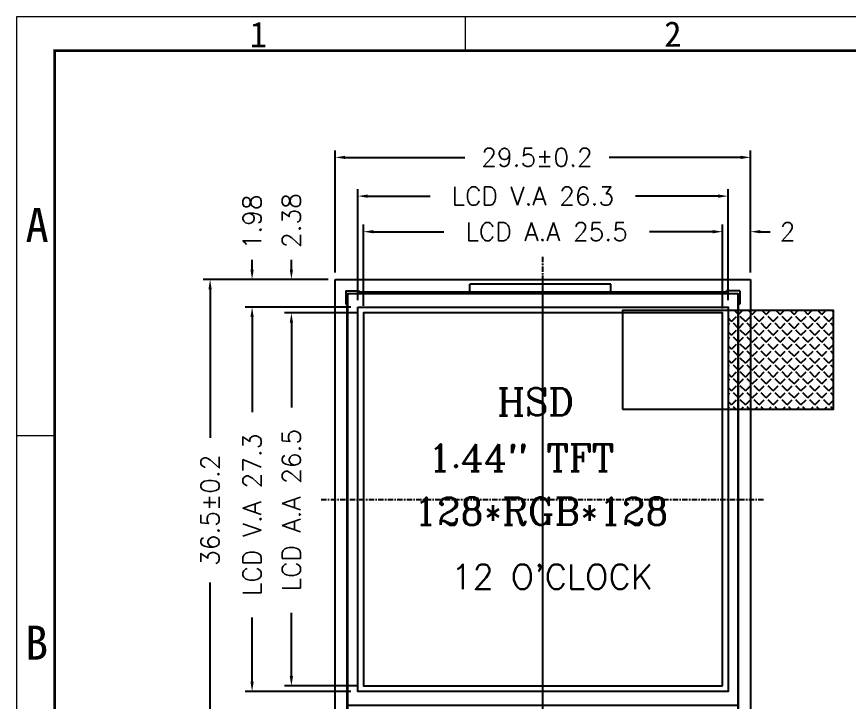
# Model space of a CAD drawing. Header units: millimetres. Extents: x 3037 to 3217, y 151 to 270.
# Drawn here: x 3036.6 to 3095.8, y 221.6 to 270.4 of the extents above; entities that cross this region are included whole.
import ezdxf
from ezdxf.lldxf.tags import DXFTag

# ---------------------------------------------------------------- set-up
doc = ezdxf.new("R2010")
doc.units = ezdxf.units.MM
doc.linetypes.add('CENTER', pattern=[0.6, 0.375, -0.075, 0.075, -0.075])
for name, color, linetype in [('1', 1, 'Continuous'), ('BL', 7, 'Continuous'), ('dim', 3, 'Continuous'), ('DT', 4, 'Continuous'), ('LCD', 6, 'Continuous'), ('PET字体', 1, 'Continuous')]:
    doc.layers.add(name, color=color, linetype=linetype)
doc.layers.add('中心线', color=1, linetype='CENTER', lineweight=9)
doc.styles.add('CNS', font='romans.shx', dxfattribs={"height": 1.3})
doc.styles.add('hj', font='')
doc.styles.add('ROMANC', font='romanc.shx')
doc.styles.get("Standard").update_dxf_attribs({"font": ''})
doc.styles.add('style20', font='romans.shx')
doc.styles.add('宋体', font='')
doc.styles.get('hj').set_extended_font_data('KaiTi_GB2312')
doc.styles.get('Standard').set_extended_font_data('SimSun')
doc.styles.get('宋体').set_extended_font_data('SimSun')
tags = doc.linetypes.add('HIDDEN', pattern=[0.2, 0.1, -0.1]).pattern_tags.tags
tags[6:7] = [DXFTag(74, 4), DXFTag(75, 0), DXFTag(340, '0'), DXFTag(46, 1.0), DXFTag(50, 0.0), DXFTag(44, 0.0), DXFTag(45, 0.0)]
tags[4:5] = [DXFTag(74, 4), DXFTag(75, 0), DXFTag(340, '0'), DXFTag(46, 1.0), DXFTag(50, 0.0), DXFTag(44, 0.0), DXFTag(45, 0.0)]
doc.dimstyles.new('LCDDIM', dxfattribs={"dimtxt": 1.5, "dimasz": 0.7, "dimexe": 0.5, "dimexo": 0.5, "dimgap": 0.8, "dimtad": 0, "dimzin": 9, "dimdsep": 46, "dimtxsty": 'hj', "dimcen": 0, "dimclrd": 256, "dimclre": 256, "dimclrt": 256, "dimadec": 0, "dimazin": 0, "dimtfac": 1, "dimtofl": 0, "dimtmove": 0, "dimatfit": 3, "dimfxl": 0, "dimarcsym": 0})

# ---------------------------------------------------------------- blocks, each defined once
blk = doc.blocks.new('A$C2FA62472')
at = {"layer": 'DT'}
h = blk.add_hatch(dxfattribs=at)
h.set_pattern_fill('ANGLE', color=256, scale=0.1, angle=45, style=0)
h.set_pattern_definition([(45, (-626.3255, -590.4552), (-0.4939141, 0.4939141), [0.508, -0.1905]), (135, (-626.3255, -590.4552), (-0.4939141, -0.4939141), [0.508, -0.1905])])
h.paths.add_polyline_path([(7.5, 0), (15, 0), (15, 7), (7.5, 7)])
blk.add_line((7.5, 7), (7.5, 0), dxfattribs=at)
blk.add_lwpolyline([(0, 0), (15, 0), (15, 7), (0, 7)], close=True, dxfattribs=at)
blk = doc.blocks.new('*D8')
at = {"layer": 'Defpoints', "color": 0}
for p in [(3059.27, 251.688), (3050.375, 215.188), (3059.272, 215.188)]:
    blk.add_point(p, dxfattribs=at)
at = {"layer": 'dim', "lineweight": -2}
for p, q in [((3058.77, 251.688), (3049.875, 251.688)), ((3050.375, 250.988), (3050.375, 240.423)), ((3050.375, 215.888), (3050.375, 230.157)), ((3058.772, 215.188), (3049.875, 215.188))]:
    blk.add_line(p, q, dxfattribs=at)
at = {"layer": 'dim'}
for points in [[(3050.258, 250.988), (3050.492, 250.988), (3050.375, 251.688)], [(3050.258, 215.888), (3050.492, 215.888), (3050.375, 215.188)]]:
    blk.add_solid(points, dxfattribs=at)
at = {"layer": 'dim', "insert": (3050.375, 235.29), "char_height": 1.3, "attachment_point": 5, "rotation": 90, "style": 'CNS'}
blk.add_mtext('36.5%%P0.2', dxfattribs=at)
blk = doc.blocks.new('*D9')
at = {"layer": 'Defpoints', "color": 0}
for p in [(3059.27, 260.359), (3059.27, 251.688), (3088.77, 251.688)]:
    blk.add_point(p, dxfattribs=at)
at = {"layer": 'dim', "lineweight": -2}
for p, q in [((3059.27, 252.188), (3059.27, 260.859)), ((3059.97, 260.359), (3068.463, 260.359)), ((3088.07, 260.359), (3078.73, 260.359)), ((3088.77, 252.188), (3088.77, 260.859))]:
    blk.add_line(p, q, dxfattribs=at)
at = {"layer": 'dim'}
for points in [[(3059.97, 260.475), (3059.97, 260.242), (3059.27, 260.359)], [(3088.07, 260.475), (3088.07, 260.242), (3088.77, 260.359)]]:
    blk.add_solid(points, dxfattribs=at)
at = {"layer": 'dim', "insert": (3073.597, 260.359), "char_height": 1.3, "attachment_point": 5, "style": 'CNS'}
blk.add_mtext('29.5%%P0.2', dxfattribs=at)
blk = doc.blocks.new('*D10')
at = {"layer": 'Defpoints', "color": 0}
for p in [(3086.77, 255.079), (3061.272, 249.308), (3086.77, 249.128)]:
    blk.add_point(p, dxfattribs=at)
at = {"layer": 'dim', "lineweight": -2}
for p, q in [((3061.272, 249.808), (3061.272, 255.579)), ((3086.77, 249.628), (3086.77, 255.579)), ((3061.972, 255.079), (3066.99, 255.079)), ((3086.07, 255.079), (3081.59, 255.079))]:
    blk.add_line(p, q, dxfattribs=at)
at = {"layer": 'dim'}
for points in [[(3061.972, 255.196), (3061.972, 254.962), (3061.272, 255.079)], [(3086.07, 255.196), (3086.07, 254.962), (3086.77, 255.079)]]:
    blk.add_solid(points, dxfattribs=at)
at = {"layer": 'dim', "insert": (3074.29, 255.079), "char_height": 1.3, "attachment_point": 5, "style": 'CNS'}
blk.add_mtext('LCD A.A 25.5', dxfattribs=at)
blk = doc.blocks.new('*D11')
at = {"layer": 'Defpoints', "color": 0}
for p in [(3088.77, 255.079), (3088.77, 251.688), (3086.77, 249.308)]:
    blk.add_point(p, dxfattribs=at)
at = {"layer": 'dim', "lineweight": -2}
for p, q in [((3086.77, 249.808), (3086.77, 255.579)), ((3088.77, 252.188), (3088.77, 255.579)), ((3086.07, 255.079), (3085.37, 255.079)), ((3089.47, 255.079), (3090.17, 255.079))]:
    blk.add_line(p, q, dxfattribs=at)
at = {"layer": 'dim'}
for points in [[(3086.07, 255.196), (3086.07, 254.962), (3086.77, 255.079)], [(3089.47, 255.196), (3089.47, 254.962), (3088.77, 255.079)]]:
    blk.add_solid(points, dxfattribs=at)
at = {"layer": 'dim', "insert": (3091.403, 255.079), "char_height": 1.3, "attachment_point": 5, "style": 'CNS'}
blk.add_mtext('2', dxfattribs=at)
blk = doc.blocks.new('*D12')
at = {"layer": 'Defpoints', "color": 0}
for p in [(3056.152, 251.688), (3059.27, 251.688), (3061.272, 249.308)]:
    blk.add_point(p, dxfattribs=at)
at = {"layer": 'dim', "lineweight": -2}
for p, q in [((3056.152, 252.388), (3056.152, 253.088)), ((3058.77, 251.688), (3055.652, 251.688)), ((3060.772, 249.308), (3055.652, 249.308)), ((3056.152, 248.608), (3056.152, 247.908))]:
    blk.add_line(p, q, dxfattribs=at)
at = {"layer": 'dim'}
for points in [[(3056.035, 252.388), (3056.269, 252.388), (3056.152, 251.688)], [(3056.035, 248.608), (3056.269, 248.608), (3056.152, 249.308)]]:
    blk.add_solid(points, dxfattribs=at)
at = {"layer": 'dim', "insert": (3056.152, 255.869), "char_height": 1.3, "attachment_point": 5, "rotation": 90, "style": 'CNS'}
blk.add_mtext('2.38', dxfattribs=at)
blk = doc.blocks.new('*D13')
at = {"layer": 'Defpoints', "color": 0}
for p in [(3056.152, 249.308), (3061.272, 249.308), (3061.272, 222.812)]:
    blk.add_point(p, dxfattribs=at)
at = {"layer": 'dim', "lineweight": -2}
for p, q in [((3060.772, 249.308), (3055.652, 249.308)), ((3056.152, 248.608), (3056.152, 242.597)), ((3056.152, 223.512), (3056.152, 227.997)), ((3060.772, 222.812), (3055.652, 222.812))]:
    blk.add_line(p, q, dxfattribs=at)
at = {"layer": 'dim'}
for points in [[(3056.035, 248.608), (3056.269, 248.608), (3056.152, 249.308)], [(3056.035, 223.512), (3056.269, 223.512), (3056.152, 222.812)]]:
    blk.add_solid(points, dxfattribs=at)
at = {"layer": 'dim', "insert": (3056.152, 235.297), "char_height": 1.3, "attachment_point": 5, "rotation": 90, "style": 'CNS'}
blk.add_mtext('LCD A.A 26.5', dxfattribs=at)
blk = doc.blocks.new('HSD')
at = {"layer": 'LCD'}
for points in [[(3181.212, 660.009), (3153.512, 660.009), (3153.512, 692.249), (3181.212, 692.249)], [(3180.111, 664.381), (3180.111, 690.877), (3154.614, 690.877), (3154.614, 664.381)], [(3162.412, 662.309), (3162.412, 661.639), (3172.312, 661.639), (3172.312, 662.309)], [(3160.327, 661.059), (3160.397, 661.059), (3160.397, 660.209), (3160.327, 660.209)], [(3160.467, 661.059), (3160.537, 661.059), (3160.537, 660.209), (3160.467, 660.209)], [(3160.607, 661.059), (3160.677, 661.059), (3160.677, 660.209), (3160.607, 660.209)], [(3160.747, 661.059), (3160.817, 661.059), (3160.817, 660.209), (3160.747, 660.209)], [(3160.887, 661.059), (3160.957, 661.059), (3160.957, 660.209), (3160.887, 660.209)], [(3161.027, 661.059), (3161.097, 661.059), (3161.097, 660.209), (3161.027, 660.209)], [(3161.167, 661.059), (3161.237, 661.059), (3161.237, 660.209), (3161.167, 660.209)], [(3161.307, 661.059), (3161.377, 661.059), (3161.377, 660.209), (3161.307, 660.209)], [(3161.447, 661.059), (3161.517, 661.059), (3161.517, 660.209), (3161.447, 660.209)], [(3161.587, 661.059), (3161.657, 661.059), (3161.657, 660.209), (3161.587, 660.209)], [(3161.727, 661.059), (3161.797, 661.059), (3161.797, 660.209), (3161.727, 660.209)], [(3161.867, 661.059), (3161.937, 661.059), (3161.937, 660.209), (3161.867, 660.209)], [(3162.007, 661.059), (3162.077, 661.059), (3162.077, 660.209), (3162.007, 660.209)], [(3162.147, 661.059), (3162.217, 661.059), (3162.217, 660.209), (3162.147, 660.209)], [(3162.287, 661.059), (3162.357, 661.059), (3162.357, 660.209), (3162.287, 660.209)], [(3162.427, 661.059), (3162.497, 661.059), (3162.497, 660.209), (3162.427, 660.209)], [(3162.567, 661.059), (3162.637, 661.059), (3162.637, 660.209), (3162.567, 660.209)], [(3162.707, 661.059), (3162.777, 661.059), (3162.777, 660.209), (3162.707, 660.209)], [(3162.847, 661.059), (3162.917, 661.059), (3162.917, 660.209), (3162.847, 660.209)], [(3162.987, 661.059), (3163.057, 661.059), (3163.057, 660.209), (3162.987, 660.209)], [(3163.127, 661.059), (3163.197, 661.059), (3163.197, 660.209), (3163.127, 660.209)], [(3163.267, 661.059), (3163.337, 661.059), (3163.337, 660.209), (3163.267, 660.209)], [(3163.407, 661.059), (3163.477, 661.059), (3163.477, 660.209), (3163.407, 660.209)], [(3163.547, 661.059), (3163.617, 661.059), (3163.617, 660.209), (3163.547, 660.209)], [(3163.687, 661.059), (3163.757, 661.059), (3163.757, 660.209), (3163.687, 660.209)], [(3163.827, 661.059), (3163.897, 661.059), (3163.897, 660.209), (3163.827, 660.209)], [(3163.967, 661.059), (3164.037, 661.059), (3164.037, 660.209), (3163.967, 660.209)], [(3164.107, 661.059), (3164.177, 661.059), (3164.177, 660.209), (3164.107, 660.209)], [(3164.247, 661.059), (3164.317, 661.059), (3164.317, 660.209), (3164.247, 660.209)], [(3164.387, 661.059), (3164.457, 661.059), (3164.457, 660.209), (3164.387, 660.209)], [(3164.527, 661.059), (3164.597, 661.059), (3164.597, 660.209), (3164.527, 660.209)], [(3164.667, 661.059), (3164.737, 661.059), (3164.737, 660.209), (3164.667, 660.209)], [(3164.807, 661.059), (3164.877, 661.059), (3164.877, 660.209), (3164.807, 660.209)], [(3164.947, 661.059), (3165.017, 661.059), (3165.017, 660.209), (3164.947, 660.209)], [(3165.087, 661.059), (3165.157, 661.059), (3165.157, 660.209), (3165.087, 660.209)], [(3165.227, 661.059), (3165.297, 661.059), (3165.297, 660.209), (3165.227, 660.209)], [(3165.367, 661.059), (3165.437, 661.059), (3165.437, 660.209), (3165.367, 660.209)], [(3165.507, 661.059), (3165.577, 661.059), (3165.577, 660.209), (3165.507, 660.209)], [(3165.647, 661.059), (3165.717, 661.059), (3165.717, 660.209), (3165.647, 660.209)], [(3165.787, 661.059), (3165.857, 661.059), (3165.857, 660.209), (3165.787, 660.209)], [(3165.927, 661.059), (3165.997, 661.059), (3165.997, 660.209), (3165.927, 660.209)], [(3166.067, 661.059), (3166.137, 661.059), (3166.137, 660.209), (3166.067, 660.209)], [(3166.207, 661.059), (3166.277, 661.059), (3166.277, 660.209), (3166.207, 660.209)], [(3166.347, 661.059), (3166.417, 661.059), (3166.417, 660.209), (3166.347, 660.209)], [(3166.487, 661.059), (3166.557, 661.059), (3166.557, 660.209), (3166.487, 660.209)], [(3166.627, 661.059), (3166.697, 661.059), (3166.697, 660.209), (3166.627, 660.209)], [(3166.767, 661.059), (3166.837, 661.059), (3166.837, 660.209), (3166.767, 660.209)], [(3166.907, 661.059), (3166.977, 661.059), (3166.977, 660.209), (3166.907, 660.209)], [(3167.047, 661.059), (3167.117, 661.059), (3167.117, 660.209), (3167.047, 660.209)], [(3167.187, 661.059), (3167.257, 661.059), (3167.257, 660.209), (3167.187, 660.209)], [(3167.327, 661.059), (3167.397, 661.059), (3167.397, 660.209), (3167.327, 660.209)], [(3167.467, 661.059), (3167.537, 661.059), (3167.537, 660.209), (3167.467, 660.209)], [(3167.607, 661.059), (3167.677, 661.059), (3167.677, 660.209), (3167.607, 660.209)], [(3167.747, 661.059), (3167.817, 661.059), (3167.817, 660.209), (3167.747, 660.209)], [(3167.887, 661.059), (3167.957, 661.059), (3167.957, 660.209), (3167.887, 660.209)], [(3168.027, 661.059), (3168.097, 661.059), (3168.097, 660.209), (3168.027, 660.209)], [(3168.167, 661.059), (3168.237, 661.059), (3168.237, 660.209), (3168.167, 660.209)], [(3168.307, 661.059), (3168.377, 661.059), (3168.377, 660.209), (3168.307, 660.209)], [(3168.447, 661.059), (3168.517, 661.059), (3168.517, 660.209), (3168.447, 660.209)], [(3168.587, 661.059), (3168.657, 661.059), (3168.657, 660.209), (3168.587, 660.209)], [(3168.727, 661.059), (3168.797, 661.059), (3168.797, 660.209), (3168.727, 660.209)], [(3168.867, 661.059), (3168.937, 661.059), (3168.937, 660.209), (3168.867, 660.209)], [(3169.007, 661.059), (3169.077, 661.059), (3169.077, 660.209), (3169.007, 660.209)], [(3169.147, 661.059), (3169.217, 661.059), (3169.217, 660.209), (3169.147, 660.209)], [(3169.287, 661.059), (3169.357, 661.059), (3169.357, 660.209), (3169.287, 660.209)], [(3169.427, 661.059), (3169.497, 661.059), (3169.497, 660.209), (3169.427, 660.209)], [(3169.567, 661.059), (3169.637, 661.059), (3169.637, 660.209), (3169.567, 660.209)], [(3169.707, 661.059), (3169.777, 661.059), (3169.777, 660.209), (3169.707, 660.209)], [(3169.847, 661.059), (3169.917, 661.059), (3169.917, 660.209), (3169.847, 660.209)], [(3169.987, 661.059), (3170.057, 661.059), (3170.057, 660.209), (3169.987, 660.209)], [(3170.127, 661.059), (3170.197, 661.059), (3170.197, 660.209), (3170.127, 660.209)], [(3170.267, 661.059), (3170.337, 661.059), (3170.337, 660.209), (3170.267, 660.209)], [(3170.407, 661.059), (3170.477, 661.059), (3170.477, 660.209), (3170.407, 660.209)], [(3170.547, 661.059), (3170.617, 661.059), (3170.617, 660.209), (3170.547, 660.209)], [(3170.687, 661.059), (3170.757, 661.059), (3170.757, 660.209), (3170.687, 660.209)], [(3170.827, 661.059), (3170.897, 661.059), (3170.897, 660.209), (3170.827, 660.209)], [(3170.967, 661.059), (3171.037, 661.059), (3171.037, 660.209), (3170.967, 660.209)], [(3171.107, 661.059), (3171.177, 661.059), (3171.177, 660.209), (3171.107, 660.209)], [(3171.247, 661.059), (3171.317, 661.059), (3171.317, 660.209), (3171.247, 660.209)], [(3171.387, 661.059), (3171.457, 661.059), (3171.457, 660.209), (3171.387, 660.209)], [(3171.527, 661.059), (3171.597, 661.059), (3171.597, 660.209), (3171.527, 660.209)], [(3171.667, 661.059), (3171.737, 661.059), (3171.737, 660.209), (3171.667, 660.209)], [(3171.807, 661.059), (3171.877, 661.059), (3171.877, 660.209), (3171.807, 660.209)], [(3171.947, 661.059), (3172.017, 661.059), (3172.017, 660.209), (3171.947, 660.209)], [(3172.087, 661.059), (3172.157, 661.059), (3172.157, 660.209), (3172.087, 660.209)], [(3172.227, 661.059), (3172.297, 661.059), (3172.297, 660.209), (3172.227, 660.209)], [(3172.367, 661.059), (3172.437, 661.059), (3172.437, 660.209), (3172.367, 660.209)], [(3172.507, 661.059), (3172.577, 661.059), (3172.577, 660.209), (3172.507, 660.209)], [(3172.647, 661.059), (3172.717, 661.059), (3172.717, 660.209), (3172.647, 660.209)], [(3172.787, 661.059), (3172.857, 661.059), (3172.857, 660.209), (3172.787, 660.209)], [(3172.927, 661.059), (3172.997, 661.059), (3172.997, 660.209), (3172.927, 660.209)], [(3173.067, 661.059), (3173.137, 661.059), (3173.137, 660.209), (3173.067, 660.209)], [(3173.207, 661.059), (3173.277, 661.059), (3173.277, 660.209), (3173.207, 660.209)], [(3173.347, 661.059), (3173.417, 661.059), (3173.417, 660.209), (3173.347, 660.209)], [(3173.487, 661.059), (3173.557, 661.059), (3173.557, 660.209), (3173.487, 660.209)], [(3173.627, 661.059), (3173.697, 661.059), (3173.697, 660.209), (3173.627, 660.209)], [(3173.767, 661.059), (3173.837, 661.059), (3173.837, 660.209), (3173.767, 660.209)], [(3173.907, 661.059), (3173.977, 661.059), (3173.977, 660.209), (3173.907, 660.209)], [(3174.047, 661.059), (3174.117, 661.059), (3174.117, 660.209), (3174.047, 660.209)], [(3174.187, 661.059), (3174.257, 661.059), (3174.257, 660.209), (3174.187, 660.209)], [(3174.327, 661.059), (3174.397, 661.059), (3174.397, 660.209), (3174.327, 660.209)], [(3174.467, 661.059), (3174.537, 661.059), (3174.537, 660.209), (3174.467, 660.209)]]:
    blk.add_lwpolyline(points, close=True, dxfattribs=at)
for points in [[(3153.512, 663.009), (3181.212, 663.009)], [(3175.677, 660.384), (3175.327, 660.734)], [(3175.677, 660.734), (3175.327, 660.384)]]:
    blk.add_lwpolyline(points, dxfattribs=at)
for points in [[(3159.187, 660.734), (3159.059, 660.734, -0.131652), (3159.187, 660.862), (3159.187, 660.734), (3159.537, 660.384), (3159.665, 660.384, -0.131652), (3159.537, 660.256), (3159.537, 660.384)], [(3159.187, 660.384), (3159.059, 660.384, 0.131652), (3159.187, 660.256), (3159.187, 660.384), (3159.537, 660.734), (3159.665, 660.734, 0.131652), (3159.537, 660.862), (3159.537, 660.734)]]:
    blk.add_lwpolyline(points, format="xyb", dxfattribs=at)
for points in [[(3175.327, 660.734), (3175.327, 660.862, 0.131652), (3175.199, 660.734)], [(3175.805, 660.734), (3175.677, 660.734), (3175.677, 660.862, -0.131652)], [(3175.199, 660.384), (3175.327, 660.384), (3175.327, 660.256, -0.131652)], [(3175.805, 660.384), (3175.677, 660.384), (3175.677, 660.256, 0.131652)]]:
    blk.add_lwpolyline(points, format="xyb", close=True, dxfattribs=at)
at = {"layer": 'LCD', "linetype": 'ByBlock', "lineweight": 15, "insert": (3158.19, 677.759), "char_height": 1.92736, "width": 16.06944, "attachment_point": 1, "rotation": 359.99997, "style": 'ROMANC'}
blk.add_mtext('128*RGB*128', dxfattribs=at)
at = {"layer": 'LCD', "lineweight": 15, "insert": (3160.851, 673.012), "char_height": 1.7608, "width": 17.79923, "attachment_point": 1, "rotation": 359.99997, "style": 'style20'}
blk.add_mtext("12 O'CLOCK", dxfattribs=at)
at = {"layer": 'LCD', "char_height": 0.2, "attachment_point": 3, "rotation": 359.99997}
for s, insert, width in [('102', (3160.669, 661.424), 0.47182), ('1', (3174.544, 661.419), 1.44712)]:
    blk.add_mtext(s, dxfattribs=dict(at, insert=insert, width=width))
at = {"layer": '中心线', "color": 6, "linetype": 'ByBlock', "lineweight": 15, "char_height": 1.9274, "width": 16.19835, "attachment_point": 1, "style": 'ROMANC'}
for s, insert in [('HSD', (3164.106, 685.527)), ('1.44" TFT', (3159.2, 681.562))]:
    blk.add_mtext(s, dxfattribs=dict(at, insert=insert))
blk = doc.blocks.new('*D22')
at = {"layer": 'Defpoints', "color": 0}
for p in [(3053.359, 251.688), (3059.27, 251.688), (3060.872, 249.708)]:
    blk.add_point(p, dxfattribs=at)
at = {"layer": 'dim', "lineweight": -2}
for p, q in [((3053.359, 252.388), (3053.359, 253.088)), ((3058.77, 251.688), (3052.859, 251.688)), ((3060.372, 249.708), (3052.859, 249.708)), ((3053.359, 249.008), (3053.359, 248.308))]:
    blk.add_line(p, q, dxfattribs=at)
at = {"layer": 'dim'}
for points in [[(3053.243, 252.388), (3053.476, 252.388), (3053.359, 251.688)], [(3053.243, 249.008), (3053.476, 249.008), (3053.359, 249.708)]]:
    blk.add_solid(points, dxfattribs=at)
at = {"layer": 'dim', "insert": (3053.359, 255.776), "char_height": 1.3, "attachment_point": 5, "rotation": 90, "style": 'CNS'}
blk.add_mtext('1.98', dxfattribs=at)
blk = doc.blocks.new('*D23')
at = {"layer": 'Defpoints', "color": 0}
for p in [(3053.359, 249.708), (3060.872, 249.708), (3060.872, 222.412)]:
    blk.add_point(p, dxfattribs=at)
at = {"layer": 'dim', "lineweight": -2}
for p, q in [((3060.372, 249.708), (3052.859, 249.708)), ((3053.359, 249.008), (3053.359, 242.269)), ((3053.359, 223.112), (3053.359, 227.669)), ((3060.372, 222.412), (3052.859, 222.412))]:
    blk.add_line(p, q, dxfattribs=at)
at = {"layer": 'dim'}
for points in [[(3053.243, 249.008), (3053.476, 249.008), (3053.359, 249.708)], [(3053.243, 223.112), (3053.476, 223.112), (3053.359, 222.412)]]:
    blk.add_solid(points, dxfattribs=at)
at = {"layer": 'dim', "insert": (3053.359, 234.969), "char_height": 1.3, "attachment_point": 5, "rotation": 90, "style": 'CNS'}
blk.add_mtext('LCD V.A 27.3', dxfattribs=at)
blk = doc.blocks.new('*D24')
at = {"layer": 'Defpoints', "color": 0}
for p in [(3087.17, 257.607), (3060.872, 249.708), (3087.17, 249.708)]:
    blk.add_point(p, dxfattribs=at)
at = {"layer": 'dim', "lineweight": -2}
for p, q in [((3060.872, 250.208), (3060.872, 258.107)), ((3087.17, 250.208), (3087.17, 258.107)), ((3061.572, 257.607), (3066.008, 257.607)), ((3086.47, 257.607), (3080.608, 257.607))]:
    blk.add_line(p, q, dxfattribs=at)
at = {"layer": 'dim'}
for points in [[(3061.572, 257.723), (3061.572, 257.49), (3060.872, 257.607)], [(3086.47, 257.723), (3086.47, 257.49), (3087.17, 257.607)]]:
    blk.add_solid(points, dxfattribs=at)
at = {"layer": 'dim', "insert": (3073.308, 257.607), "char_height": 1.3, "attachment_point": 5, "style": 'CNS'}
blk.add_mtext('LCD V.A 26.3', dxfattribs=at)

msp = doc.modelspace()

# ---------------------------------------------------------------- linework, layer by layer
at = {"color": 7, "lineweight": 15}
for p, q in [((3216.719, 270.351), (3036.634, 270.351)), ((3036.634, 270.351), (3036.634, 151.238)), ((3068.5, 270.356), (3068.5, 267.932)), ((3039.34, 240.573), (3036.634, 240.573))]:
    msp.add_line(p, q, dxfattribs=at)
at = {"color": 7, "linetype": 'CENTER'}
for p, q in [((3074.021, 217.812), (3074.021, 253.308)), ((3058.272, 236.06), (3089.77, 236.06))]:
    msp.add_line(p, q, dxfattribs=at)
at = {"color": 7, "lineweight": 15, "const_width": 0.181}
msp.add_lwpolyline([(3214.3, 153.656), (3214.3, 267.932), (3039.34, 267.938), (3039.34, 153.662)], close=True, dxfattribs=at)
at = {"layer": '1', "color": 7, "linetype": 'CENTER'}
msp.add_line((3074.021, 214.326), (3074.021, 251.976), dxfattribs=at)
at = {"layer": 'BL', "color": 7}
for p, q in [((3059.27, 251.688), (3088.77, 251.688)), ((3059.27, 215.188), (3059.27, 251.688)), ((3088.77, 251.688), (3088.77, 215.188)), ((3060.019, 250.88), (3060.019, 249.93)), ((3060.019, 250.88), (3060.969, 250.88)), ((3060.969, 250.78), (3060.969, 250.88)), ((3068.839, 250.78), (3068.839, 251.34)), ((3078.839, 251.34), (3068.839, 251.34)), ((3078.839, 250.78), (3078.839, 251.34)), ((3088.019, 250.88), (3087.069, 250.88)), ((3087.069, 250.78), (3087.069, 250.88)), ((3088.019, 250.88), (3088.019, 249.93)), ((3087.069, 250.78), (3060.969, 250.78)), ((3060.019, 249.93), (3060.119, 249.93)), ((3060.119, 219.09), (3060.119, 249.93)), ((3087.919, 219.09), (3087.919, 249.93)), ((3088.019, 249.93), (3087.919, 249.93))]:
    msp.add_line(p, q, dxfattribs=at)
at = {"layer": 'PET字体', "color": 7, "linetype": 'HIDDEN', "ltscale": 0.5}
msp.add_lwpolyline([(3060.872, 249.708), (3087.17, 249.708), (3087.17, 222.412), (3060.872, 222.412)], close=True, dxfattribs=at)

# ---------------------------------------------------------------- block references
at = {"color": 7}
msp.add_blockref('HSD', (-93.341, -441.569), dxfattribs=at)
at = {"layer": 'DT', "color": 7}
msp.add_blockref('A$C2FA62472', (3079.67, 242.478), dxfattribs=at)

# ---------------------------------------------------------------- texts
at = {"color": 7, "lineweight": 15, "style": '宋体'}
for s, height, p in [('1', 1.814, (3053.185, 268.181)), ('2', 1.814, (3082.635, 268.213)), ('A', 2.419, (3037.264, 254.354)), ('B', 2.419, (3037.228, 224.673))]:
    msp.add_text(s, height=height, dxfattribs=at).set_placement(p)

# ---------------------------------------------------------------- dimensions: what is measured, and where the dimension line sits
at = {"layer": 'dim', "color": 7}
for base, p1, p2, text, picture, middle in [((3059.27, 260.359), (3088.77, 251.688), (3059.27, 251.688), '<>%%P0.2', '*D9', (3073.597, 260.359)), ((3087.17, 257.607), (3060.872, 249.708), (3087.17, 249.708), 'LCD V.A <>', '*D24', (3073.308, 257.607)), ((3086.77, 255.079), (3061.272, 249.308), (3086.77, 249.128), 'LCD A.A <>', '*D10', (3074.29, 255.079))]:
    dim = msp.add_linear_dim(base=base, p1=p1, p2=p2, text=text, dimstyle='LCDDIM', override={"dimtxsty": 'CNS'}, dxfattribs=at)
    dim.commit()
    dim.dimension.update_dxf_attribs({"geometry": picture, "text_midpoint": middle, "dimtype": 160})
dim = msp.add_linear_dim(base=(3053.359, 251.688), p1=(3060.872, 249.708), p2=(3059.27, 251.688), angle=90, dimstyle='LCDDIM', override={"dimtxsty": 'CNS'}, dxfattribs=at)
dim.commit()
dim.dimension.update_dxf_attribs({"geometry": '*D22', "text_midpoint": (3053.359, 255.776)})
dim = msp.add_linear_dim(base=(3056.152, 251.688), p1=(3061.272, 249.308), p2=(3059.27, 251.688), angle=90, dimstyle='LCDDIM', override={"dimtxsty": 'CNS'}, dxfattribs=at)
dim.commit()
dim.dimension.update_dxf_attribs({"geometry": '*D12', "text_midpoint": (3056.152, 255.869), "dimtype": 160})
dim = msp.add_linear_dim(base=(3088.77, 255.079), p1=(3086.77, 249.308), p2=(3088.77, 251.688), dimstyle='LCDDIM', override={"dimtxsty": 'CNS'}, dxfattribs=at)
dim.commit()
dim.dimension.update_dxf_attribs({"geometry": '*D11', "text_midpoint": (3091.403, 255.079)})
for base, p1, p2, text, picture, middle in [((3050.375, 215.188), (3059.27, 251.688), (3059.272, 215.188), '<>%%P0.2', '*D8', (3050.375, 235.29)), ((3053.359, 249.708), (3060.872, 222.412), (3060.872, 249.708), 'LCD V.A <>', '*D23', (3053.359, 234.969)), ((3056.152, 249.308), (3061.272, 222.812), (3061.272, 249.308), 'LCD A.A <>', '*D13', (3056.152, 235.297))]:
    dim = msp.add_linear_dim(base=base, p1=p1, p2=p2, angle=90, text=text, dimstyle='LCDDIM', override={"dimtxsty": 'CNS'}, dxfattribs=at)
    dim.commit()
    dim.dimension.update_dxf_attribs({"geometry": picture, "text_midpoint": middle, "dimtype": 160})

doc.saveas('drawing.dxf')
